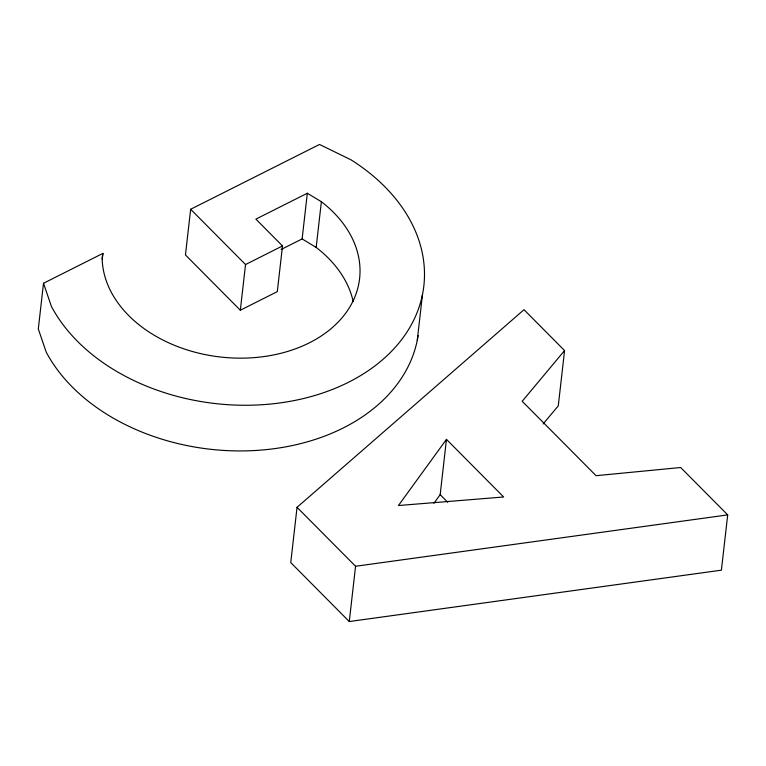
<?xml version="1.0" encoding="UTF-8"?>
<svg xmlns="http://www.w3.org/2000/svg" width="766" height="766" viewBox="0 0 766 766"><rect width="100%" height="100%" fill="white"/><g stroke="black" fill="none" stroke-linecap="round" stroke-linejoin="round"><path stroke-width="1.15" d="M102.251 259.243L102.922 253.383L43.509 283.267L38.3 328.949L46.199 352.101A193.999 140.494 6.5 0 0 251.717 450.676A193.999 140.494 6.5 0 0 418.102 335.594M43.509 283.267L51.408 306.419A193.999 140.494 6.5 0 0 346.72 383.144A193.999 140.494 6.5 0 0 350.924 159.788L319.508 144.458L190.657 209.262L185.449 254.944L240.333 310.23L277.302 291.635L282.501 245.953L255.873 219.124L307.329 193.243L321.375 201.736L316.166 247.418A129.33 93.663 6.5 0 1 353.193 301.565M240.333 310.23L245.532 264.548L190.657 209.262M281.122 249.486L302.13 238.925L307.329 193.243M297.045 507.322L290.754 562.598L349.267 621.542L721.4 570.172L727.7 514.896L680.677 467.519L596.053 475.686L522.201 401.288L564.571 350.569L524.001 309.694L297.045 507.322L355.558 566.265L349.267 621.542M417.279 340.238L422.478 294.556M433.91 503.281L440.172 494.654L446.473 439.378L503.645 496.981L398.435 505.531L446.473 439.378M564.571 350.569L558.28 405.836L543.142 423.952M102.922 253.383L102.156 257.931A129.33 93.663 6.5 0 0 281.591 353.116A129.33 93.663 6.5 0 0 321.375 201.736M245.532 264.548L282.501 245.953M355.558 566.265L727.7 514.896M302.13 238.925L316.166 247.418M440.172 494.654L447.737 502.276"/></g></svg>
